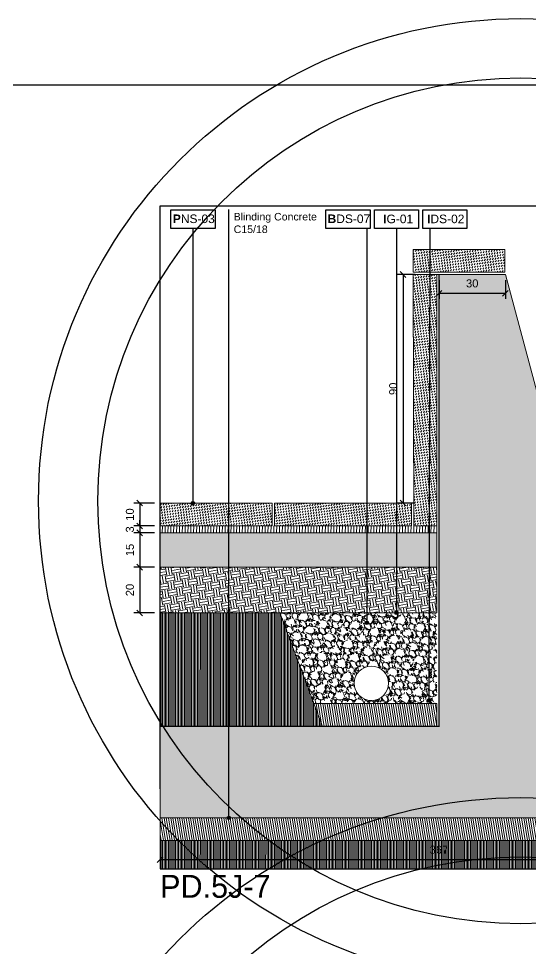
# Model space of a CAD drawing. Header units: metres. Extents: x -325 to 301, y -147 to 149.
# Drawn here: x 67.437 to 69.675, y 29.68 to 33.747 of the extents above; entities that cross this region are included whole.
import ezdxf

# ---------------------------------------------------------------- set-up
doc = ezdxf.new("R2010")
doc.units = ezdxf.units.M
doc.linetypes.add('ACAD_ISO03W100', pattern=[30, 12, -18])
doc.layers.get('Defpoints').update_dxf_attribs({"lineweight": 13})
doc.layers.add('-aux', color=50, linetype='Continuous', plot=False)
doc.layers.add('-AUX-QAD', color=5, linetype='Continuous', plot=False)
doc.layers.add('0-TX-1_25', color=7, linetype='Continuous', true_color=0x3f4f7f)
for name, color, linetype in [('02-L-Geotextile', 32, 'Continuous'), ('02-L-Waterproofing Membrane', 152, 'Continuous'), ('A-KEYPLAN_HATCH', 7, 'Continuous'), ('A_TEXT_2', 7, 'Continuous')]:
    doc.layers.add(name, color=color, linetype=linetype)
for name, color, linetype, lineweight, true_color in [('03-TR-Paviment_08_Natural Stone Bleachers', 7, 'Continuous', 5, 0xafad9d), ('3-TR grava', 7, 'Continuous', 5, 0x666666), ('3-TR sorra granitica', 7, 'Continuous', 0, 0xf2dac9), ('3-TR tot_u', 7, 'Continuous', 5, 0x787878)]:
    doc.layers.add(name, color=color, linetype=linetype, lineweight=lineweight, true_color=true_color)
for name, color, linetype, lineweight in [('1-CM', 7, 'Continuous', 0), ('2-L-secció', 1, 'Continuous', 0), ('3-TR Formigó', 252, 'Continuous', 0), ('3-TR Seleccionat', 44, 'Continuous', 0), ('3-TR Tot-u', 37, 'Continuous', 0)]:
    doc.layers.add(name, color=color, linetype=linetype, lineweight=lineweight)
doc.styles.get("Standard").update_dxf_attribs({"font": 'arial.ttf'})
doc.styles.add('x-llegenda materials$0$ENGRAVERS', font='TT0586M.TTF')
doc.dimstyles.new('ISO-25', dxfattribs={"dimtxt": 0.1, "dimasz": 0.1, "dimexe": 0.1, "dimexo": 0.1, "dimgap": 0.1, "dimtad": 1, "dimdec": 0, "dimlfac": 100, "dimzin": 9, "dimtxsty": 'Standard', "dimblk": 'OBLIQUE', "dimcen": 0.1, "dimadec": 0, "dimazin": 0, "dimtfac": 1, "dimtdec": 0, "dimtmove": 0, "dimatfit": 3, "dimldrblk": 'OBLIQUE', "dimfxl": 1, "dimarcsym": 0})
pattern_1 = [(232.9999999997388, (-0.1099999999999994, 0), (0.001631532312413318, -0.01160895561722124), [0.00828944353406974, -0.00828944353406974])]

# ---------------------------------------------------------------- blocks, each defined once
blk = doc.blocks.new('_Oblique')
at = {"color": 0, "lineweight": -2}
blk.add_line((-0.499999999995058, -0.4999999998130015), (0.500000000028669, 0.500000000163238), dxfattribs=at)
blk = doc.blocks.new('*D1507')
at = {"layer": '0-TX-1_25', "color": 0, "lineweight": -2, "transparency": 16777216}
for p, q in [((125.070910250361, 30.37956520640337), (124.9762901443603, 30.37956520640337)), ((125.0012901443603, 30.37956520640337), (125.0012901443603, 30.22880486568642)), ((124.9012901443603, 30.22880486568642), (125.0262901443603, 30.22880486568642))]:
    blk.add_line(p, q, dxfattribs=at)
at = {"layer": 'Defpoints', "color": 0, "transparency": 16777216}
for p in [(125.095910250361, 30.37956520640337), (22.7212616783194, 30.2288048656864), (125.0012901443603, 30.22880486568642)]:
    blk.add_point(p, dxfattribs=at)
at = {"layer": '0-TX-1_25', "color": 0, "lineweight": -2, "transparency": 16777216, "xscale": 0.025, "yscale": 0.025, "zscale": 0.025}
for p, rotation in [((125.0012901443603, 30.37956520640337), 90), ((125.0012901443603, 30.22880486568642), 270)]:
    blk.add_blockref('_Oblique', p, dxfattribs=dict(at, rotation=rotation))
at = {"layer": '0-TX-1_25', "color": 0, "transparency": 16777216, "insert": (124.95842008979, 30.30418503604485), "char_height": 0.035, "attachment_point": 5, "rotation": 90}
blk.add_mtext('15', dxfattribs=at)
blk = doc.blocks.new('*D1716')
at = {"layer": '0-TX-1_25', "color": 0, "lineweight": -2, "transparency": 16777216}
for p, q in [((22.79435890317222, 30.84073367747433), (22.66935890317222, 30.84073367747433)), ((22.69435890317223, 30.84073367747433), (22.69435890317223, 30.72659722064531)), ((22.70589523368086, 30.72659722064531), (22.66935890317223, 30.72659722064531))]:
    blk.add_line(p, q, dxfattribs=at)
at = {"layer": 'Defpoints', "color": 0, "transparency": 16777216}
for p in [(141.1863585769123, 30.84073367747435), (22.69435890317223, 30.72659722064531), (22.73089523368086, 30.72659722064531)]:
    blk.add_point(p, dxfattribs=at)
at = {"layer": '0-TX-1_25', "color": 0, "lineweight": -2, "transparency": 16777216, "xscale": 0.025, "yscale": 0.025, "zscale": 0.025}
for p, rotation in [((22.69435890317223, 30.84073367747433), 90), ((22.69435890317223, 30.72659722064531), 270)]:
    blk.add_blockref('_Oblique', p, dxfattribs=dict(at, rotation=rotation))
at = {"layer": '0-TX-1_25', "color": 0, "transparency": 16777216, "insert": (22.65178727970703, 30.7836654490598), "char_height": 0.035, "attachment_point": 5, "rotation": 90}
blk.add_mtext('11', dxfattribs=at)
blk = doc.blocks.new('*D1735')
at = {"layer": '0-TX-1_25', "color": 0, "lineweight": -2, "transparency": 16777216}
for p, q in [((69.17077420403149, 32.62725918351555), (69.09291274492023, 32.62725918351555)), ((69.11791274492023, 32.62725918351555), (69.11791274492025, 31.62725918351555)), ((69.17077420354643, 31.62725918351555), (69.09291274492024, 31.62725918351555))]:
    blk.add_line(p, q, dxfattribs=at)
at = {"layer": 'Defpoints', "color": 0, "transparency": 16777216}
for p in [(69.1957742040315, 32.62725918351555), (69.11791274492025, 31.62725918351555), (69.19577420354643, 31.62725918351555)]:
    blk.add_point(p, dxfattribs=at)
at = {"layer": '0-TX-1_25', "color": 0, "lineweight": -2, "transparency": 16777216, "xscale": 0.025, "yscale": 0.025, "zscale": 0.025}
for p, rotation in [((69.11791274492023, 32.62725918351555), 90), ((69.11791274492025, 31.62725918351555), 270)]:
    blk.add_blockref('_Oblique', p, dxfattribs=dict(at, rotation=rotation))
at = {"layer": '0-TX-1_25', "color": 0, "transparency": 16777216, "insert": (69.07504269034997, 32.12725918351552), "char_height": 0.035, "attachment_point": 5, "rotation": 90}
blk.add_mtext('90', dxfattribs=at)
blk = doc.blocks.new('*D1736')
at = {"layer": '0-TX-1_25', "color": 0, "lineweight": -2, "transparency": 16777216}
for p, q in [((69.91071236843716, 32.62725918351555), (70.03571236843716, 32.62725918351555)), ((70.01071236843715, 32.62725918351555), (70.01071236843717, 31.12733858684631)), ((69.99268507984966, 31.12733858684631), (70.03571236843717, 31.12733858684631))]:
    blk.add_line(p, q, dxfattribs=at)
at = {"layer": 'Defpoints', "color": 0, "transparency": 16777216}
for p in [(69.5655403077317, 32.62725918351555), (69.96768507984966, 31.12733858684631), (70.01071236843717, 31.12733858684631)]:
    blk.add_point(p, dxfattribs=at)
at = {"layer": '0-TX-1_25', "color": 0, "lineweight": -2, "transparency": 16777216, "xscale": 0.025, "yscale": 0.025, "zscale": 0.025}
for p, rotation in [((70.01071236843715, 32.62725918351555), 90), ((70.01071236843717, 31.12733858684631), 270)]:
    blk.add_blockref('_Oblique', p, dxfattribs=dict(at, rotation=rotation))
at = {"layer": '0-TX-1_25', "color": 0, "transparency": 16777216, "insert": (69.96792587457631, 31.8772988851809), "char_height": 0.035, "attachment_point": 5, "rotation": 90}
blk.add_mtext('variable', dxfattribs=at)
blk = doc.blocks.new('POINT')
at = {"layer": '0-TX-1_25'}
h = blk.add_hatch(dxfattribs=at)
h.set_pattern_fill('ANGLE', color=256)
h.set_pattern_definition([(0, (-83.74681484067048, -12.72584030761209), (0, 6.985), [5.08, -1.905]), (90, (-83.74681484067048, -12.72584030761209), (-6.985, 4.277078946022131e-16), [5.08, -1.905])])
edge = h.paths.add_edge_path()
edge.add_arc((0, 0), 0.0075, 0, 360)
h = blk.add_hatch(color=256, dxfattribs=at)
h.dxf.hatch_style = 1
edge = h.paths.add_edge_path()
edge.add_arc((0, 0), 0.0075, 0, 360)
blk.add_circle((0, 0), 0.0075, dxfattribs=at)
blk = doc.blocks.new('hatch keyplan 2')
at = {"layer": 'A-KEYPLAN_HATCH'}
blk.add_lwpolyline([(0, 0.005476596624248486), (0.012874798693294, 0.005476596623793739), (0.012874798693294, -2.273736754432321e-13), (0, 0)], close=True, dxfattribs=at)
blk = doc.blocks.new('hatch keyplan')
at = {"layer": 'A-KEYPLAN_HATCH'}
blk.add_blockref('hatch keyplan 2', (1.430579833341536, 0.8521467901477053), dxfattribs=at)
blk = doc.blocks.new('I-06B')
at = {"layer": 'A-KEYPLAN_HATCH'}
blk.add_blockref('hatch keyplan', (-1.430579833341536, -0.8521467901477053), dxfattribs=at)
at = {"layer": 'A_TEXT_2', "insert": (-0.0007977307986626325, 0.00404589630651675), "char_height": 0.0025, "attachment_point": 1}
blk.add_mtext_dynamic_manual_height_columns('\\pi0.00206;{\\fArial|b1|i0|c0|p34;I}DS-02', width=0.01456192034901793, gutter_width=0.015, heights=[0], dxfattribs=at)
blk = doc.blocks.new('B-DS07')
at = {"layer": 'A-KEYPLAN_HATCH'}
blk.add_blockref('hatch keyplan', (-1.430579833341536, -0.8521467901477053), dxfattribs=at)
at = {"layer": 'A_TEXT_2', "insert": (-0.0007977306934924266, 0.004083503112212838), "char_height": 0.0025, "attachment_point": 1}
blk.add_mtext_dynamic_manual_height_columns('\\pi0.00128;{\\fArial|b1|i0|c0|p34;B}DS-07', width=0.01456192034901793, gutter_width=0.015, heights=[0], dxfattribs=at)
blk = doc.blocks.new('*D1726')
at = {"layer": '0-TX-1_25', "color": 0, "lineweight": -2, "transparency": 16777216}
for p, q in [((68.03054030795522, 31.62725918339913), (67.94119574035977, 31.62725918339913)), ((67.96619574035978, 31.62725918339913), (67.96619574035978, 31.52725918365525)), ((68.03054030786791, 31.52725918365525), (67.94119574035977, 31.52725918365525))]:
    blk.add_line(p, q, dxfattribs=at)
at = {"layer": 'Defpoints', "color": 0, "transparency": 16777216}
for p in [(68.05554030795523, 31.62725918339913), (67.96619574035978, 31.52725918365525), (68.05554030786791, 31.52725918365525)]:
    blk.add_point(p, dxfattribs=at)
at = {"layer": '0-TX-1_25', "color": 0, "lineweight": -2, "transparency": 16777216, "xscale": 0.025, "yscale": 0.025, "zscale": 0.025}
for p, rotation in [((67.96619574035978, 31.62725918339913), 90), ((67.96619574035978, 31.52725918365525), 270)]:
    blk.add_blockref('_Oblique', p, dxfattribs=dict(at, rotation=rotation))
at = {"layer": '0-TX-1_25', "color": 0, "transparency": 16777216, "insert": (67.92332568578951, 31.57725918352716), "char_height": 0.035, "attachment_point": 5, "rotation": 90}
blk.add_mtext('10', dxfattribs=at)
blk = doc.blocks.new('*D1727')
at = {"layer": '0-TX-1_25', "color": 0, "lineweight": -2, "transparency": 16777216}
for p, q in [((68.03054030786791, 31.52725918365525), (67.94119574035939, 31.52725918365525)), ((67.9661957403594, 31.52725918365525), (67.9661957403594, 31.55225918365525)), ((67.9661957403594, 31.52725918365525), (67.9661957403594, 31.49725918435374)), ((68.03054030795522, 31.49725918435374), (67.94119574035939, 31.49725918435374)), ((67.9661957403594, 31.49725918435374), (67.9661957403594, 31.47225918435374))]:
    blk.add_line(p, q, dxfattribs=at)
at = {"layer": 'Defpoints', "color": 0, "transparency": 16777216}
for p in [(68.05554030786791, 31.52725918365525), (67.9661957403594, 31.49725918435374), (68.05554030795523, 31.49725918435374)]:
    blk.add_point(p, dxfattribs=at)
at = {"layer": '0-TX-1_25', "color": 0, "lineweight": -2, "transparency": 16777216, "xscale": 0.025, "yscale": 0.025, "zscale": 0.025}
for p, rotation in [((67.9661957403594, 31.52725918365525), 270), ((67.9661957403594, 31.49725918435374), 90)]:
    blk.add_blockref('_Oblique', p, dxfattribs=dict(at, rotation=rotation))
at = {"layer": '0-TX-1_25', "color": 0, "transparency": 16777216, "insert": (67.92331374854493, 31.51225918400447), "char_height": 0.035, "attachment_point": 5, "rotation": 90}
blk.add_mtext('3', dxfattribs=at)
blk = doc.blocks.new('*D1728')
at = {"layer": '0-TX-1_25', "color": 0, "lineweight": -2, "transparency": 16777216}
for p, q in [((68.03054030795522, 31.49725918435374), (67.94119574027252, 31.49725918435374)), ((67.96619574027252, 31.49725918435374), (67.96619574027252, 31.34725918435373)), ((68.03054030795522, 31.34725918435373), (67.94119574027252, 31.34725918435373))]:
    blk.add_line(p, q, dxfattribs=at)
at = {"layer": 'Defpoints', "color": 0, "transparency": 16777216}
for p in [(68.05554030795523, 31.49725918435374), (67.96619574027252, 31.34725918435373), (68.05554030795523, 31.34725918435373)]:
    blk.add_point(p, dxfattribs=at)
at = {"layer": '0-TX-1_25', "color": 0, "lineweight": -2, "transparency": 16777216, "xscale": 0.025, "yscale": 0.025, "zscale": 0.025}
for p, rotation in [((67.96619574027252, 31.49725918435374), 90), ((67.96619574027252, 31.34725918435373), 270)]:
    blk.add_blockref('_Oblique', p, dxfattribs=dict(at, rotation=rotation))
at = {"layer": '0-TX-1_25', "color": 0, "transparency": 16777216, "insert": (67.92332568570225, 31.42225918435371), "char_height": 0.035, "attachment_point": 5, "rotation": 90}
blk.add_mtext('15', dxfattribs=at)
blk = doc.blocks.new('*D1729')
at = {"layer": '0-TX-1_25', "color": 0, "lineweight": -2, "transparency": 16777216}
for p, q in [((68.03054030795522, 31.34725918435373), (67.94119574027246, 31.34725918435373)), ((67.96619574027247, 31.34725918435373), (67.96619574027247, 31.14725918435373)), ((68.03054030795522, 31.14725918435373), (67.94119574027246, 31.14725918435373))]:
    blk.add_line(p, q, dxfattribs=at)
at = {"layer": 'Defpoints', "color": 0, "transparency": 16777216}
for p in [(68.05554030795523, 31.34725918435373), (67.96619574027247, 31.14725918435373), (68.05554030795523, 31.14725918435373)]:
    blk.add_point(p, dxfattribs=at)
at = {"layer": '0-TX-1_25', "color": 0, "lineweight": -2, "transparency": 16777216, "xscale": 0.025, "yscale": 0.025, "zscale": 0.025}
for p, rotation in [((67.96619574027247, 31.34725918435373), 90), ((67.96619574027247, 31.14725918435373), 270)]:
    blk.add_blockref('_Oblique', p, dxfattribs=dict(at, rotation=rotation))
at = {"layer": '0-TX-1_25', "color": 0, "transparency": 16777216, "insert": (67.9233256857022, 31.24725918435371), "char_height": 0.035, "attachment_point": 5, "rotation": 90}
blk.add_mtext('20', dxfattribs=at)
blk = doc.blocks.new('IG01')
at = {"layer": 'A-KEYPLAN_HATCH', "xscale": 10, "yscale": 10, "zscale": 10}
blk.add_blockref('hatch keyplan', (-14.30579833341537, -8.521467901477052), dxfattribs=at)
at = {"layer": 'A_TEXT_2', "insert": (-0.007977307986635651, 0.04045896306516727), "char_height": 0.025, "attachment_point": 1}
blk.add_mtext_dynamic_manual_height_columns('\\pi0.03354;{\\fArial|b1|i0|c0|p34;I}G-01', width=0.1456192034901793, gutter_width=0.15, heights=[0], dxfattribs=at)
blk = doc.blocks.new('PNS03')
at = {"layer": 'A-KEYPLAN_HATCH'}
blk.add_blockref('hatch keyplan', (-1.430579833535012, -0.8521467901471369), dxfattribs=at)
at = {"layer": 'A_TEXT_2', "insert": (-0.0007977308869685507, 0.004083503112781273), "char_height": 0.0025, "attachment_point": 1}
blk.add_mtext_dynamic_manual_height_columns('\\pi0.00137;{\\fArial|b1|i0|c0|p34;P}NS-03', width=0.01456192034901793, gutter_width=0.015, heights=[0], dxfattribs=at)
blk = doc.blocks.new('*D2085')
at = {"layer": '0-TX-1_25', "color": 0, "lineweight": -2, "transparency": 16777216}
for p, q in [((68.0555403079552, 30.12596893153485), (68.0555403079552, 30.0431294203578)), ((70.49537683641283, 30.1297259861572), (70.49537683641283, 30.0431294203578)), ((68.0555403079552, 30.0681294203578), (70.49537683641283, 30.0681294203578))]:
    blk.add_line(p, q, dxfattribs=at)
at = {"layer": 'Defpoints', "color": 0, "transparency": 16777216}
for p in [(68.0555403079552, 30.15096893153485), (70.49537683641283, 30.1547259861572), (70.49537683641283, 30.0681294203578)]:
    blk.add_point(p, dxfattribs=at)
at = {"layer": '0-TX-1_25', "color": 0, "lineweight": -2, "transparency": 16777216, "xscale": 0.025, "yscale": 0.025, "zscale": 0.025, "rotation": 180}
blk.add_blockref('_Oblique', (68.0555403079552, 30.0681294203578), dxfattribs=at)
at = {"layer": '0-TX-1_25', "color": 0, "lineweight": -2, "transparency": 16777216, "xscale": 0.025, "yscale": 0.025, "zscale": 0.025}
blk.add_blockref('_Oblique', (70.49537683641283, 30.0681294203578), dxfattribs=at)
at = {"layer": '0-TX-1_25', "color": 0, "transparency": 16777216, "insert": (69.27545857218402, 30.11101141217226), "char_height": 0.035, "attachment_point": 5}
blk.add_mtext('367', dxfattribs=at)
blk = doc.blocks.new('*D2086')
at = {"layer": '0-TX-1_25', "color": 0, "lineweight": -2, "transparency": 16777216}
for p, q in [((69.27554030778988, 32.60225918351554), (69.27554030778988, 32.5202923799113)), ((69.56554030773167, 32.60225918351554), (69.56554030773167, 32.5202923799113)), ((69.27554030778988, 32.5452923799113), (69.56554030773167, 32.5452923799113))]:
    blk.add_line(p, q, dxfattribs=at)
at = {"layer": 'Defpoints', "color": 0, "transparency": 16777216}
for p in [(69.27554030778988, 32.62725918351553), (69.56554030773167, 32.62725918351553), (69.56554030773167, 32.5452923799113)]:
    blk.add_point(p, dxfattribs=at)
at = {"layer": '0-TX-1_25', "color": 0, "lineweight": -2, "transparency": 16777216, "xscale": 0.025, "yscale": 0.025, "zscale": 0.025, "rotation": 180}
blk.add_blockref('_Oblique', (69.27554030778988, 32.5452923799113), dxfattribs=at)
at = {"layer": '0-TX-1_25', "color": 0, "lineweight": -2, "transparency": 16777216, "xscale": 0.025, "yscale": 0.025, "zscale": 0.025}
blk.add_blockref('_Oblique', (69.56554030773167, 32.5452923799113), dxfattribs=at)
at = {"layer": '0-TX-1_25', "color": 0, "transparency": 16777216, "insert": (69.42054030776077, 32.58817437172576), "char_height": 0.035, "attachment_point": 5}
blk.add_mtext('30', dxfattribs=at)

msp = doc.modelspace()

# ---------------------------------------------------------------- hatches: boundary and pattern name
at = {"layer": '03-TR-Paviment_08_Natural Stone Bleachers'}
h = msp.add_hatch(dxfattribs=at)
h.set_pattern_fill('DASH', color=256, scale=0.00261084835718732, angle=232.9999999997388, style=0, double=1)
h.set_pattern_definition([(232.9999999997388, (0.5000000001185043, 3.525483055689747), (0.001631532312413318, -0.01160895561722124), [0.00828944353406974, -0.00828944353406974])])
h.paths.add_polyline_path([(69.56267884867829, 32.63725918351554), (69.165540307792, 32.63725918351555), (69.16267884868037, 32.73725918351556), (69.56267884867829, 32.73725918351555)])
h = msp.add_hatch(dxfattribs=at)
h.set_pattern_fill('DASH', color=256, scale=0.00261084835718732, angle=232.9999999997388, style=0, double=1)
h.set_pattern_definition([(232.9999999997388, (0.5000000001164153, 3.4076320051729), (0.001631532312413318, -0.01160895561722124), [0.00828944353406974, -0.00828944353406974])])
h.paths.add_polyline_path([(69.2655403077899, 31.52725918464475), (69.16554030778988, 31.52725918435372), (69.16267884867828, 32.62725918351555), (69.26554030778988, 32.62725918351553)])
h = msp.add_hatch(dxfattribs=at)
h.set_pattern_fill('DASH', color=256, scale=0.00261084835718732, angle=232.9999999997388, style=0, double=1)
h.set_pattern_definition(pattern_1)
h.paths.add_polyline_path([(68.54554030789699, 31.52725918394627), (68.05554030786789, 31.52725918365523), (68.05554030804251, 31.62725918339912), (68.54554030783878, 31.62725918310808)])
h = msp.add_hatch(dxfattribs=at)
h.set_pattern_fill('DASH', color=256, scale=0.00261084835718732, angle=232.9999999997388, style=0, double=1)
h.set_pattern_definition(pattern_1)
h.paths.add_polyline_path([(69.15554030778988, 31.52725918435372), (68.55554030767347, 31.52725918406269), (68.55554030784809, 31.62725918380657), (69.15554030773167, 31.62725918351553)])
at = {"layer": '3-TR Formigó'}
h = msp.add_hatch(dxfattribs=at)
h.set_pattern_fill('ANSI31', color=256, scale=0.003, angle=234.1752438963392, style=0)
h.set_pattern_definition([(279.1752438963392, (69.17684639651262, 30.71921030226557), (0.009403130041245794, 0.001518805592372136), [])])
h.paths.add_polyline_path([(68.7279637150741, 30.75072691195182), (68.76554030778992, 30.65072691195181), (69.26554024921644, 30.65096893153487), (69.2655403078228, 30.75072691195182)])
h = msp.add_hatch(dxfattribs=at)
h.set_pattern_fill('ANSI31', color=256, scale=0.003, angle=234.1752438963392)
h.set_pattern_definition([(279.1752438963392, (-141.2705346418142, -13.52806458577836), (0.009403130041245794, 0.001518805592372136), [])])
h.paths.add_polyline_path([(70.49831493969417, 30.15096893153485), (70.4924387331315, 30.25096893153485), (68.0555403079552, 30.25096893153485), (68.0555403079552, 30.15096893153485)])
at = {"layer": '3-TR grava'}
h = msp.add_hatch(dxfattribs=at)
h.set_pattern_fill('GRAVEL', color=256, scale=0.002499999999999999, angle=-65.4594079214056)
h.set_pattern_definition([(162.5533795785944, (0.07675311505094674, -0.01521603529097262), (-0.7308664413105133, 0.2247454003224839), [0.008543035999999997, -0.8457620909891246]), (119.5103330785944, (0.06860307242373487, -0.0126546820988827), (0.3742512880765163, -0.6667924889896534), [0.01466011799999999, -1.451351222338099]), (67.05103917859438, (0.06138178623780097, 0.0001035290147820937), (-0.3716630592082972, -0.8677521653213358), [0.010337038, -1.023368069852499]), (201.8142810785944, (0.03665497771703025, 0.01603795057243956), (1.181651354603073, 0.4697151542846622), [0.013350113, -1.321660935643449]), (227.3742462585944, (0.02426082546982861, 0.0110770595160681), (0.5612966858302837, 0.6053067655956635), [0.01309084249999999, -1.295995193633599]), (291.8142810785944, (0.01539560623653816, 0.001444899169308033), (-0.469715154284662, 1.181651354603073), [0.013350113, -1.321660935643449]), (332.2348325485944, (0.02035649729290962, -0.01094925307789361), (-0.9205000676641384, 0.487190799820997), [0.01765484149999999, -1.747827882856174]), (6.795920448594397, (0.03597862449149497, -0.01917373280558579), (1.455422802273856, 0.1758798357438445), [0.01666798799999999, -1.650131415047624]), (55.97015769859441, (0.0525295081313583, -0.01720135461170309), (0.5399387022612131, 0.8049723273507521), [0.01339532499999999, -1.3261386424678]), (109.7769503785944, (0.06002587012612416, -0.006100017672242598), (0.2323495932458333, -0.6617765230940462), [0.01529283199999999, -0.7493484237499997]), (156.9380298785944, (0.05485139923455327, 0.00829079019223413), (-0.9518899865877168, 0.403052978445805), [0.01977694799999999, -1.957919312804424]), (73.35466690859441, (0.06218755073181389, -0.04141202040444376), (0.1619655624356715, 0.5625907985248246), [0.006750113499999995, -0.6682641456085996]), (106.0098264785944, (0.06412110554515331, -0.03494473420513175), (0.2273336257813093, -0.8036782145792247), [0.01284204949999999, -1.271365974925999]), (159.5405920785944, (0.06057923140439435, -0.02260074163501802), (-0.05776387016626404, -0.02637395122873604), [0.008980233499999993, -0.08082232771069994]), (137.7391825885944, (0.06566471923833403, -0.0153923965759319), (0.2473974964595234, -0.2360714483909447), [0.004836032999999997, -0.4787655592223496]), (226.3420015685945, (0.06208562654733493, -0.0121401442011558), (0.1469176592604953, 0.1368857238627072), [0.006839140499999997, -0.3351188247499998]), (325.5043486085944, (0.05736419757985842, -0.0170880941306795), (0.1946495940143111, -0.120543708048443), [0.01110799149999999, -0.3591574538227498]), (96.10564325859438, (0.06651903857913172, -0.02337901904503226), (-0.005015967701359904, -0.1419016915615013), [0.008032178499999994, -0.1927724529206999]), (310.9301324125944, (0.04678873483466946, 0.02136290049527419), (0.4370311227861184, -0.498516847976386), [0.01125219999999999, -1.113970666813474]), (4.886768018594396, (0.05416050005186709, 0.0128617401284469), (-0.7408983767459327, -0.05905798282647834), [0.009439973499999994, -0.9345553919549994]), (227.7391825885944, (0.07807181261238341, -0.01810422879928555), (0.236071448391113, 0.2473974964597082), [0.009672002499999995, -0.4739295897223497]), (278.1510517485945, (0.07156730786283125, -0.02526241418128376), (-0.09044790183450205, 0.6567605553424388), [0.0112522, -1.113970666813499]), (273.9845468585944, (0.01097513533158913, 0.005011050733459378), (-0.01634201581114443, 0.3415672532887591), [0.01085087999999999, -0.5316933578276497]), (229.3157326785944, (0.01172913531821099, -0.00581360556686601), (0.5035328153719132, 0.5789328146197839), [0.009091802999999996, -0.9000898345179996]), (1.342001568594393, (0.02057168195841218, -0.0450558187296817), (0.3415672532877387, 0.01634201583260717), [0.009672002499999995, -0.4739295897223497]), (311.8946167185944, (0.03024106085541239, -0.04482929776763452), (-0.5739168466802447, 0.6454345072093443), [0.0106445685, -1.053809399504999]), (3.984546858594393, (0.007648445856332734, -0.01675152234821499), (-0.3415672532888743, -0.01634201580877165), [0.005425439999999996, -0.5371187978276497]), (35.85052455259439, (0.01898924488468817, -0.04158998651970618), (0.204681529436305, 0.1632596750812058), [0.003237864999999998, -0.3205498741131499]), (100.5043486105944, (0.02161369888071376, -0.03969365025660693), (0.02135798351994012, -0.1996655617274969), [0.01309084249999999, -0.2487263647267249]), (120.5495980385944, (0.01922710214327997, -0.02682217866191852), (0.321503382482428, -0.5512647504169873), [0.01213167499999999, -1.201034121583424]), (238.2306596085944, (0.05216544926489514, -0.01946174974126552), (0.08915378909610928, 0.1105117726299222), [0.009158096999999995, -0.2197944089919999]), (287.6978186685944, (0.04734370094324278, -0.02724773350201424), (0.332829430610122, -1.034733695266432), [0.01598891899999999, -1.582900226625774]), (355.4859879785944, (0.05220427264543842, -0.04247991958044089), (-0.5098428960780156, 0.04643782207191866), [0.006537705999999996, -0.6472348079527496]), (24.54059207859439, (0.05872171852183837, -0.04299445747816778), (0.03138991893752502, 0.08413782139499214), [0.003809999999999998, -0.05968999999999997]), (54.7970292385944, (0.02043253922369306, -0.02487568272173134), (-0.2988512862779227, -0.4156731392452753), [0.008821673999999996, -0.8733485193299996]), (342.5533795785944, (0.02551802705763274, -0.01766733766264521), (0.7308664413097111, -0.224745400325036), [0.01708607199999999, -0.8372190549891245]), (294.5405920785944, (0.0418181123120565, -0.02279004404682505), (0.08413782139499214, -0.03138991893752502), [0.01650999999999999, -0.04698999999999998]), (259.8454385785944, (0.04867533963152723, -0.03780865029005229), (-0.1406075784639759, -0.7622563603398058), [0.01004023899999999, -0.9939829181034995]), (188.5951961785944, (0.04690520497629933, -0.04769160902225193), (-0.257429431892943, -0.04773193475317565), [0.009245726999999995, -0.4530412509692998]), (142.1865674385944, (0.03776330510387377, -0.04907340738762428), (-1.078743774950315, 0.8337740209468908), [0.01505362749999999, -1.490311610573449]), (109.9666708185944, (0.02587074962755128, -0.03984412928787066), (-0.2850974958072774, 0.7773042633900631), [0.01592573649999999, -1.576646161405999])])
edge = h.paths.add_edge_path(flags=16)
edge.add_arc((68.97965302966759, 30.83955491838794), 0.07499999999999998, 0, 360)
h.paths.add_polyline_path([(68.72796371507408, 30.75072691195181), (69.26554030778992, 30.75072691195182), (69.26554030778988, 31.14725918435371), (68.57896039808685, 31.14725918435371)])
at = {"layer": '3-TR Seleccionat'}
h = msp.add_hatch(dxfattribs=at)
h.set_pattern_fill('ANSI31', color=256, scale=0.002, angle=45, style=0)
h.set_pattern_definition([(90, (-441006.2166324502, -650805.8901881112), (-0.00635, 1.301042606982605e-18), [])])
h.paths.add_polyline_path([(68.05561574872287, 30.02725918339911), (71.05546486718754, 30.02725918339911), (71.0555403079552, 30.65096893067383), (70.49537683641283, 30.65096893153485), (70.49537683641283, 30.15096893153485), (68.0555403079552, 30.15096893153485), (68.0555403079552, 30.65096893153485), (68.76554030778992, 30.65072691195181), (68.57896039808685, 31.14725918435371), (68.05685297537124, 31.14725918435371)])
at = {"layer": '3-TR sorra granitica'}
h = msp.add_hatch(dxfattribs=at)
h.set_pattern_fill('LINE', color=256, scale=0.09999999999999998, angle=52.72158337429795, style=0)
h.set_pattern_definition([(88.36805561304612, (97.73509146698595, 238.9661732863468), (-0.01249492990494964, 0.0003559868963814099), [])])
h.paths.add_polyline_path([(68.0555403079552, 31.52725919266999), (68.05554030799243, 31.49725919266999), (69.2655403077899, 31.49725918435372), (69.2655403077899, 31.52725918435372)])
at = {"layer": '3-TR Tot-u'}
h = msp.add_hatch(dxfattribs=at)
h.set_pattern_fill('EARTH', color=256, scale=0.004999999999999998, angle=-80.3020705616864, style=0)
h.set_pattern_definition([(279.6979294383136, (67.9602700799325, 31.09779711193563), (0.03664468526142107, -0.02594787162931459), [0.03174999999999999, -0.03174999999999999]), (279.6979294383136, (67.9720061843473, 31.09980276450671), (0.03664468526142107, -0.02594787162931459), [0.03174999999999999, -0.03174999999999999]), (279.6979294383136, (67.98374228876204, 31.10180841707778), (0.03664468526142107, -0.02594787162931459), [0.03174999999999999, -0.03174999999999999]), (9.69792943831359, (67.98832287444412, 31.09856493305243), (0.02594787162931459, 0.03664468526142107), [0.03174999999999997, -0.03174999999999997]), (9.69792943831359, (67.99032852695699, 31.08682882863712), (0.02594787162931459, 0.03664468526142107), [0.03174999999999997, -0.03174999999999997]), (9.69792943831359, (67.99233417952807, 31.07509272422234), (0.02594787162931459, 0.03664468526142107), [0.03174999999999997, -0.03174999999999997])])
h.paths.add_polyline_path([(69.26554030778989, 31.14727150666008), (69.26554030778988, 31.34726970820378), (68.0555403079552, 31.34725894403333), (68.0555403079552, 31.14725918435371)])
at = {"layer": '3-TR tot_u'}
h = msp.add_hatch(dxfattribs=at)
h.set_pattern_fill('AR-CONC', color=256, scale=0.0002499999999999998, angle=90.58726092987852)
h.set_pattern_definition([(140.5872609298785, (45.98259731934368, -48.93808362649279), (0.003517738578472596, 0.04558461658669537), [0.004762499999999996, -0.05238749999999996]), (85.58726092987852, (45.98259731934368, -48.93808362649279), (-0.04767139590977341, -0.00929994979371116), [0.003809999999999997, -0.04191014604249996]), (191.0387056298786, (45.98289046344311, -48.93428492063999), (-0.04415365538318716, 0.0362846666927757), [0.004047502199999997, -0.04452256114999997]), (136.7714609298785, (45.96989798643743, -48.93821379460093), (0.009815426627263462, 0.0678739282378536), [0.007143749999999994, -0.07858124999999994]), (187.2228185398785, (45.97071593187624, -48.93255763900277), (-0.06246159789290918, 0.05871392010036004), [0.006071255784999995, -0.06678390203999994]), (81.7714120998786, (45.96989798643743, -48.93821379460093), (-0.06246159788989664, 0.05871392010375959), [0.00571499176749999, -0.06286493297999986]), (111.5872609298785, (45.97300773560993, -48.93183158612076), (0.02517646531543982, 0.03816364754881366), [0.004762499999999996, -0.05238749999999996]), (56.58726092987855, (45.97300773560993, -48.93183158612076), (-0.0462029321303139, 0.01497773884208171), [0.003809999999999997, -0.04190999999999996]), (162.0387059298785, (45.975105774399, -48.92865128215968), (-0.02102646705166375, 0.05314138630394799), [0.004047502199999997, -0.04452248439999996]), (128.0872609298785, (45.98259731934368, -48.93808362649279), (-0.02114556348804155, 0.0005554494380260346), [0, -0.04140199999999997, 0, -0.04254499999999996, 0, -0.04206874999999997]), (98.08726092987847, (45.98259731934368, -48.93808362649279), (-0.02521504447655499, 0.01644733903555077), [0, -0.02425699999999998, 0, -0.04044949999999996, 0, -0.01603374999999999]), (58.08726092987852, (45.98274245678424, -48.95224338268327), (0.001084678264659777, 0.03391054737691759), [0, -0.01587499999999999, 0, -0.04952999999999996, 0, -0.06572249999999995]), (48.08726092987852, (45.9828075408383, -48.95859304913638), (-0.006735849794676834, 0.03696519821488923), [0, -0.02063749999999998, 0, -0.03289299999999997, 0, -0.04667249999999996])])
h.paths.add_polyline_path([(69.2755403077899, 32.62725918340175), (69.2755403077899, 30.65072691206561), (68.0555403079552, 30.65096893153485), (68.0555403079552, 30.25096893153485), (70.49537683641283, 30.25096893153485), (70.49537683641283, 30.65096893153485), (70.09537683641283, 30.65096893153485), (69.734824628696, 31.99582866631853), (69.56554030773167, 32.62725918351553)])
h = msp.add_hatch(dxfattribs=at)
h.set_pattern_fill('AR-CONC', color=256, scale=0.0002, angle=92.76641431039366)
h.set_pattern_definition([(142.7664143103937, (36.72739064114526, -37.60686223936123), (0.001425499637982192, 0.03654832791499651), [0.00381, -0.04191]), (87.76641431039366, (36.72739064114526, -37.60686223936123), (-0.03782663786428251, -0.00888471398198353), [0.003048, -0.033528116834]), (193.2178590103937, (36.72750943252753, -37.6038165551419), (-0.03640113666588819, 0.02766361391216458), [0.00323800176, -0.03561804892000001]), (138.9506143103937, (36.71724248160376, -37.60735260444998), (0.005781979397763339, 0.05455845364564361), [0.005715, -0.062865]), (189.4019719203937, (36.71772430795485, -37.60280607092017), (-0.05171918280356621, 0.04503712390971422), [0.00485700462799999, -0.05342712163199993]), (83.95056548039366, (36.71724248160376, -37.60735260444998), (-0.05171918280126133, 0.04503712391252356), [0.004571993414, -0.050291946384]), (113.7664143103937, (36.71953433894475, -37.60215593340704), (0.01896569177779449, 0.03127469122782598), [0.00381, -0.04191]), (58.76641431039369, (36.71953433894475, -37.60215593340704), (-0.03739122879823608, 0.01056806093114348), [0.003048, -0.033528]), (164.2178593103936, (36.72111481326983, -37.59954970913871), (-0.01842553720709145, 0.04184275208225885), [0.003238001759999998, -0.03561798751999996]), (130.2664143103937, (36.72739064114526, -37.60686223936123), (-0.01692111353798331, -0.0001991968621190574), [0, -0.0331216, 0, -0.034036, 0, -0.033655]), (100.2664143103937, (36.72739064114526, -37.60686223936123), (-0.02065776547149289, 0.01238132951180916), [0, -0.0194056, 0, -0.0323596, 0, -0.012827]), (60.26641431039366, (36.72793739821925, -37.61817743724999), (-0.000164422957193407, 0.02714181433339982), [0, -0.0127, 0, -0.039624, 0, -0.052578]), (50.26641431039366, (36.72818258076363, -37.62325151702075), (-0.006509241471784335, 0.02934587208512303), [0, -0.01651, 0, -0.0263144, 0, -0.037338])])
h.paths.add_polyline_path([(69.26554030778988, 31.49725918435372), (68.0555403079552, 31.49725918435372), (68.0555403079552, 31.34725918435372), (68.55168412941549, 31.34725918435372), (69.2655403077899, 31.34725918435372)])

# ---------------------------------------------------------------- linework, layer by layer
at = {"layer": '-aux'}
for points in [[(12.23447743480324, 33.4566912249669), (142.2344774348032, 33.4566912249669)], [(68.0555403079552, 30.37725918339911), (68.0555403079552, 32.92725918339912), (71.0555403079552, 32.92725918339912), (71.0555403079552, 30.37725918339911)], [(68.0555403079552, 30.02725918339911), (71.0555403079552, 30.02725918339911)]]:
    msp.add_lwpolyline(points, dxfattribs=at)
at = {"layer": '-AUX-QAD'}
for centre, radius in [((69.63306824346253, 31.6372591833991), 2.109403121419127), ((69.63306824346253, 31.6372591833991), 1.850016624575991), ((69.63306824346253, 28.22962717851723), 2.109403121419127), ((69.63306824346253, 28.22962717851723), 1.850016624575991)]:
    msp.add_circle(centre, radius, dxfattribs=at)
at = {"layer": '0-TX-1_25'}
for points in [[(68.35649903741518, 30.25048489236876), (68.35649903741518, 32.91215327280042)], [(68.19925746473768, 32.82855011329328), (68.19925746471647, 31.62725918320928)], [(68.95953505332157, 32.82855011329183), (68.95953505332008, 31.09606165003259)], [(69.08938904542528, 32.82855011329328), (69.08938904542528, 31.14725918435371)], [(69.23235328798629, 30.76476166073761), (69.23642113442315, 32.82855011330123)]]:
    msp.add_lwpolyline(points, dxfattribs=at)
at = {"layer": '02-L-Geotextile', "color": 244, "linetype": 'ACAD_ISO03W100', "ltscale": 0.002, "true_color": 0x991b1e, "const_width": 0.005, "elevation": -6.55566464534473e-08}
msp.add_lwpolyline([(68.57896039808685, 31.14725918435371), (69.2655403077899, 31.14725918435371)], dxfattribs=at)
at = {"layer": '02-L-Waterproofing Membrane', "linetype": 'ACAD_ISO03W100', "ltscale": 0.002, "const_width": 0.005}
msp.add_lwpolyline([(68.0555403079552, 30.65096893153485), (69.2755403077899, 30.65072691195181), (69.2755403077899, 32.62725918351554)], dxfattribs=at)
at = {"layer": '1-CM'}
for points in [[(69.16267884867828, 32.63725918351555), (69.16267884867828, 32.73725918351555), (69.56267884867829, 32.73725918351555), (69.56267884867829, 32.63725918351554)], [(69.56554030773167, 32.62725918351553), (70.09537683641283, 30.65096893153485), (70.49537683641283, 30.65096893020194), (70.49537683641283, 30.25096893153485), (68.0555403079552, 30.25096893153485), (68.0555403079552, 30.65096893153485), (69.27554030778992, 30.65072691195182), (69.27554030778988, 32.62725918351553)], [(69.16554030778988, 31.52725918435372), (69.16267884867828, 32.62725918351555), (69.26554030778988, 32.62725918351555), (69.26554030778988, 31.52725918351555)], [(68.54554030789699, 31.52725918394627), (68.05554030786789, 31.52725918365523), (68.05554030804251, 31.62725918339912), (68.54554030783878, 31.62725918310808)], [(69.15554030778988, 31.52725918435372), (68.55554030767347, 31.52725918406269), (68.55554030784809, 31.62725918380657), (69.15554030773167, 31.62725918351553)], [(68.0555403079552, 30.25096893153485), (68.0555403079552, 30.15096893153485), (70.49537683641283, 30.15096893153485), (70.49537683641283, 30.25096893153485)]]:
    msp.add_lwpolyline(points, close=True, dxfattribs=at)
for points in [[(69.26554030773167, 31.62725918351553), (69.26554030773167, 32.62725918351553), (69.56554030773167, 32.62725918351553)], [(68.65554030789698, 31.52725918392858), (68.66554030767347, 31.52725918406269)], [(69.26554030778988, 31.14725918435371), (69.26554030778988, 31.52725918435372)], [(69.26554030778988, 31.49725918435372), (68.0555403079552, 31.49725918435372)], [(69.26554030778988, 31.34725918435372), (68.0555403079552, 31.34725918435372)], [(69.26554030778988, 31.14725918435371), (68.0555403079552, 31.14725918435371)], [(68.57896039808685, 31.14725918435371), (68.76554030778992, 30.65072691195181)], [(69.2655403078228, 30.65072691195181), (69.2655403078228, 30.75072691195182), (68.7279637150741, 30.75072691195182), (68.76554030778992, 30.65072691195181)], [(70.09537683641283, 30.65096893153485), (70.49537683641283, 30.65096893153485), (70.49537683641283, 30.25096893153485), (68.0555403079552, 30.25096893153485), (68.0555403079552, 30.65096893153485), (69.26554030778992, 30.65096893153487)], [(69.26554030778992, 30.65072691195182), (69.06554030778992, 30.65072691195182)]]:
    msp.add_lwpolyline(points, dxfattribs=at)
msp.add_circle((68.97965302966759, 30.83955491838794), 0.07499999999999998, dxfattribs=at)
at = {"layer": '2-L-secció'}
msp.add_lwpolyline([(68.0555403079552, 31.62725918339912), (68.0555403079552, 30.02725918339911)], dxfattribs=at)

# ---------------------------------------------------------------- block references
at = {"color": 244, "true_color": 0x991b1e, "xscale": 14.99999999999007, "yscale": 14.99999999999007, "zscale": 14.99999999999007}
msp.add_blockref('PNS03', (68.1026964779612, 32.82855011328645), dxfattribs=at)
at = {"layer": '0-TX-1_25', "xscale": 15, "yscale": 15, "zscale": 15}
for name, p in [('B-DS07', (68.78079149803713, 32.82855011329498)), ('I-06B', (69.20436016361958, 32.8285501133018))]:
    msp.add_blockref(name, p, dxfattribs=at)
at = {"layer": '0-TX-1_25'}
for p in [(68.19925746471647, 31.62725918320928), (69.08938904542528, 31.14725918435371), (68.95953505332008, 31.10356165003259), (69.23235328798629, 30.76476166073761), (68.35649903094517, 30.25048489236876)]:
    msp.add_blockref('POINT', p, dxfattribs=at)
at = {"layer": '1-CM', "xscale": 1.5, "yscale": 1.5, "zscale": 1.5}
msp.add_blockref('IG01', (68.99282805522559, 32.82855011329498), dxfattribs=at)

# ---------------------------------------------------------------- texts
at = {"layer": '-aux', "insert": (68.0555403079552, 30.00095609110531), "char_height": 0.1, "width": 19.21009939306024, "attachment_point": 1, "style": 'x-llegenda materials$0$ENGRAVERS'}
msp.add_mtext('PD.5J-7', dxfattribs=at)
at = {"layer": '0-TX-1_25', "insert": (68.37729610477078, 32.89671342594775), "char_height": 0.033, "attachment_point": 1}
msp.add_mtext_dynamic_manual_height_columns('Blinding Concrete\\PC15/18', width=0.5140735017147051, gutter_width=12.5, heights=[0], dxfattribs=at)

# ---------------------------------------------------------------- dimensions: what is measured, and where the dimension line sits
at = {"layer": '0-TX-1_25'}
for base, p1, p2, text, picture, middle in [((69.11791274492025, 31.62725918351555), (69.19577420403147, 32.62725918351553), (69.1957742035464, 31.62725918351553), '90', '*D1735', (69.07504269034997, 32.12725918351552)), ((70.01071236843717, 31.12733858684631), (69.56554030773167, 32.62725918351553), (69.96768507984963, 31.12733858684629), 'variable', '*D1736', (69.96792587457631, 31.8772988851809))]:
    dim = msp.add_linear_dim(base=base, p1=p1, p2=p2, angle=90, text=text, dimstyle='ISO-25', override={"dimtxt": 0.035, "dimasz": 0.025, "dimexe": 0.025, "dimexo": 0.025, "dimgap": 0.025, "dimblk1": 'Oblique', "dimblk2": 'Oblique', "dimsah": 1, "dimfxl": 0.1, "dimfxlon": 1, "dimarcsym": 1}, dxfattribs=at)
    dim.commit()
    dim.dimension.update_dxf_attribs({"geometry": picture, "text_midpoint": middle})
for base, p1, p2, text, picture, middle in [((69.56554030773167, 32.5452923799113), (69.27554030778988, 32.62725918351553), (69.56554030773167, 32.62725918351553), '30', '*D2086', (69.42054030776077, 32.58817437172576)), ((70.49537683641283, 30.0681294203578), (68.0555403079552, 30.15096893153485), (70.49537683641283, 30.1547259861572), '367', '*D2085', (69.27545857218402, 30.11101141217226))]:
    dim = msp.add_linear_dim(base=base, p1=p1, p2=p2, text=text, dimstyle='ISO-25', override={"dimtxt": 0.035, "dimasz": 0.025, "dimexe": 0.025, "dimexo": 0.025, "dimgap": 0.025, "dimblk1": 'Oblique', "dimblk2": 'Oblique', "dimsah": 1, "dimfxl": 0.1, "dimfxlon": 1, "dimarcsym": 1}, dxfattribs=at)
    dim.commit()
    dim.dimension.update_dxf_attribs({"geometry": picture, "text_midpoint": middle})
for base, p1, p2, picture, middle in [((67.96619574035978, 31.52725918365525), (68.0555403079552, 31.62725918339912), (68.05554030786789, 31.52725918365523), '*D1726', (67.92332568578951, 31.57725918352716)), ((67.96619574027252, 31.34725918435373), (68.0555403079552, 31.49725918435372), (68.0555403079552, 31.34725918435372), '*D1728', (67.92332568570225, 31.42225918435371)), ((67.96619574027247, 31.14725918435373), (68.0555403079552, 31.34725918435372), (68.0555403079552, 31.14725918435371), '*D1729', (67.9233256857022, 31.24725918435371)), ((22.69435890317223, 30.72659722064531), (141.1863585769122, 30.84073367747433), (22.73089523368085, 30.72659722064529), '*D1716', (22.65178727970703, 30.7836654490598)), ((125.0012901443603, 30.22880486568642), (125.095910250361, 30.37956520640336), (22.72126167831939, 30.22880486568639), '*D1507', (124.95842008979, 30.30418503604485))]:
    dim = msp.add_linear_dim(base=base, p1=p1, p2=p2, angle=90, dimstyle='ISO-25', override={"dimtxt": 0.035, "dimasz": 0.025, "dimexe": 0.025, "dimexo": 0.025, "dimgap": 0.025, "dimblk1": 'Oblique', "dimblk2": 'Oblique', "dimsah": 1, "dimfxl": 0.1, "dimfxlon": 1, "dimarcsym": 1}, dxfattribs=at)
    dim.commit()
    dim.dimension.update_dxf_attribs({"geometry": picture, "text_midpoint": middle})
dim = msp.add_linear_dim(base=(67.9661957403594, 31.49725918435374), p1=(68.05554030786789, 31.52725918365523), p2=(68.0555403079552, 31.49725918435372), angle=90, dimstyle='ISO-25', override={"dimtxt": 0.035, "dimasz": 0.025, "dimexe": 0.025, "dimexo": 0.025, "dimgap": 0.025, "dimblk1": 'Oblique', "dimblk2": 'Oblique', "dimsah": 1, "dimfxl": 0.1, "dimfxlon": 1, "dimarcsym": 1}, dxfattribs=at)
dim.commit()
dim.dimension.update_dxf_attribs({"geometry": '*D1727', "text_midpoint": (67.96619574035938, 31.51225918400447), "dimtype": 160})

doc.saveas('drawing.dxf')
